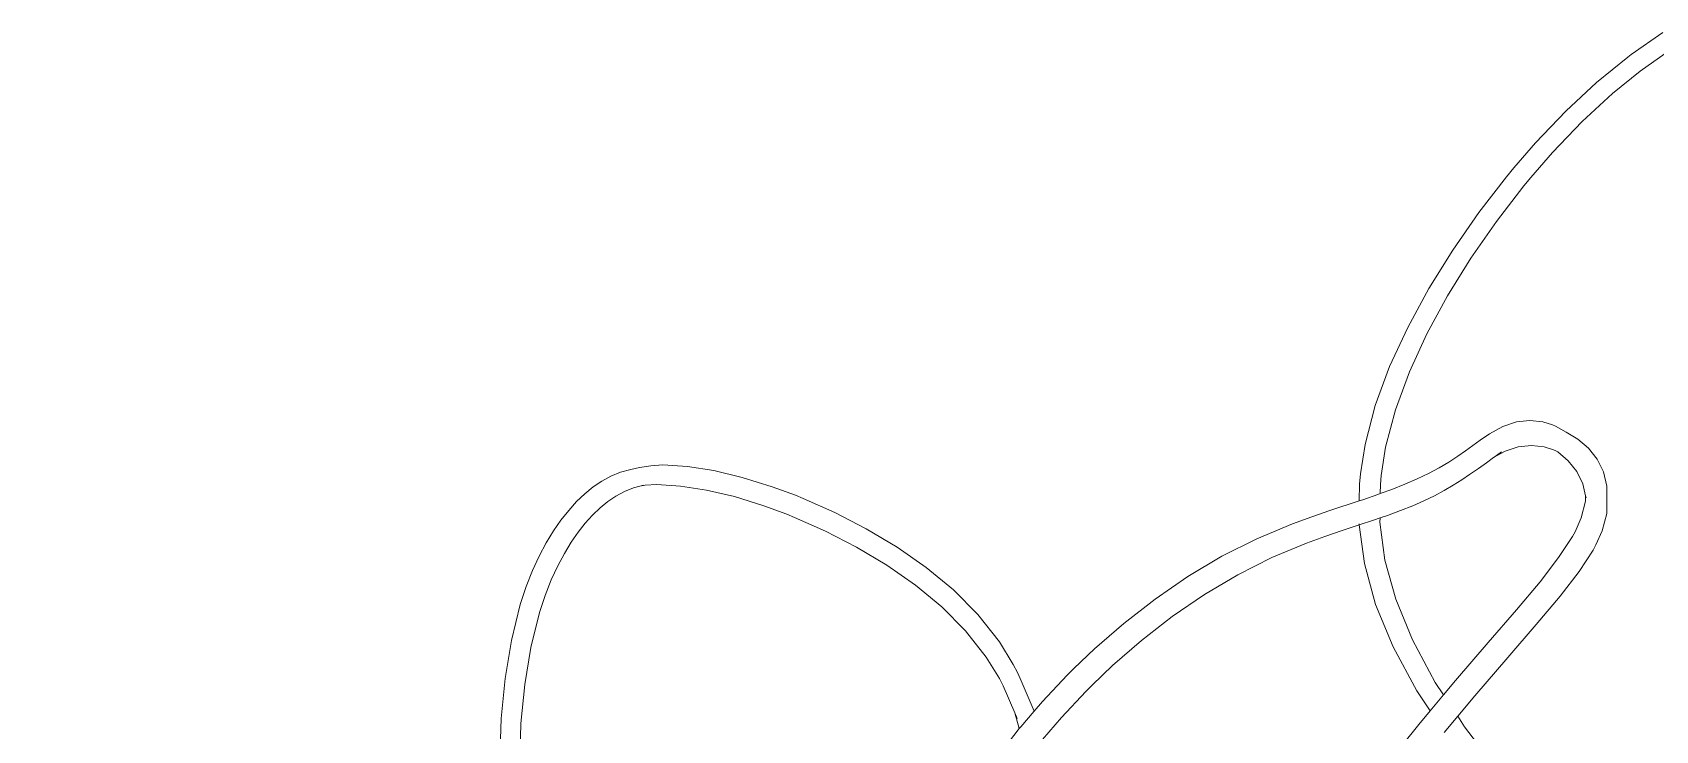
# Model space of a CAD drawing. Header units: millimetres. Extents: x 930469 to 1523124, y -120375 to 411163.
# Drawn here: x 1407635 to 1408429, y 138173 to 138515 of the extents above; entities that cross this region are included whole.
import ezdxf

# ---------------------------------------------------------------- set-up
doc = ezdxf.new("R2010")
doc.units = ezdxf.units.MM
for name, color, linetype, lineweight in [('A-NET THAY', 8, 'Continuous', 0), ('COT VACH', 8, 'Continuous', 0), ('xr', 8, 'Continuous', 0)]:
    doc.layers.add(name, color=color, linetype=linetype, lineweight=lineweight)

# ---------------------------------------------------------------- blocks, each defined once
blk = doc.blocks.new('zzz')
at = {"layer": 'xr', "ltscale": 3}
for p, q in [((1237839.1, 22515.3), (1237870, 22537)), ((1237805.3, 22487.9), (1237835.9, 22512.8)), ((1237835.9, 22512.8), (1237839.1, 22515.3)), ((1237847.8, 22499.1), (1237877.8, 22520.2)), ((1237820.9, 22477.3), (1237847.8, 22499.1)), ((1237775.1, 22459.9), (1237805.3, 22487.9)), ((1237791.2, 22449.8), (1237820.9, 22477.3)), ((1237745.6, 22429.1), (1237775.1, 22459.9)), ((1237762.2, 22419.4), (1237791.2, 22449.8)), ((1237724.1, 22404.4), (1237745.6, 22429.1)), ((1237741, 22395.1), (1237762.2, 22419.4)), ((1237717, 22395.8), (1237724.1, 22404.4)), ((1237689.9, 22360.7), (1237717, 22395.8)), ((1237707.3, 22352.1), (1237734.1, 22386.8)), ((1237734.1, 22386.8), (1237741, 22395.1)), ((1237664.4, 22324), (1237689.9, 22360.7)), ((1237682.3, 22316), (1237707.3, 22352.1)), ((1237641.1, 22286.5), (1237664.4, 22324)), ((1237659.4, 22279.2), (1237682.3, 22316)), ((1237620.4, 22248.4), (1237641.1, 22286.5)), ((1237639.1, 22241.9), (1237659.4, 22279.2)), ((1237602.7, 22210.1), (1237620.4, 22248.4)), ((1237622, 22204.7), (1237639.1, 22241.9)), ((1237588.6, 22171.8), (1237602.7, 22210.1)), ((1237608.4, 22167.7), (1237622, 22204.7)), ((1237578.6, 22133.6), (1237588.6, 22171.8)), ((1237598.7, 22131), (1237608.4, 22167.7)), ((1237700.4, 22144.2), (1237691.3, 22137.9)), ((1237713.5, 22151.4), (1237700.4, 22144.2)), ((1237726.7, 22155.8), (1237713.5, 22151.4)), ((1237739.8, 22157.2), (1237726.7, 22155.8)), ((1237752.7, 22155.8), (1237739.8, 22157.2)), ((1237762, 22152.9), (1237752.7, 22155.8)), ((1237765.1, 22151.6), (1237762, 22152.9)), ((1237775.3, 22145.8), (1237765.1, 22151.6)), ((1237786.9, 22139.1), (1237775.3, 22145.8)), ((1237574.1, 22104.9), (1237578.6, 22133.6)), ((1237594.4, 22103.5), (1237598.7, 22131)), ((1237684.2, 22132.9), (1237677, 22127.6)), ((1237691.3, 22137.9), (1237684.2, 22132.9)), ((1237715.7, 22127.2), (1237728.6, 22131.5)), ((1237728.6, 22131.5), (1237741.4, 22132.9)), ((1237741.4, 22132.9), (1237754, 22131.4)), ((1237754, 22131.4), (1237763.2, 22128.6)), ((1237763.2, 22128.6), (1237765.2, 22127.7)), ((1237797.2, 22130.3), (1237786.9, 22139.1)), ((1237805.7, 22119.5), (1237797.2, 22130.3)), ((1236879.5, 22113), (1236868.4, 22111.2)), ((1236891.5, 22113.7), (1236879.5, 22113)), ((1236915.4, 22112.2), (1236891.5, 22113.7)), ((1237660.5, 22116.5), (1237651, 22110.9)), ((1237669.4, 22122.2), (1237660.5, 22116.5)), ((1237669.5, 22122.3), (1237669.4, 22122.2)), ((1237677, 22127.6), (1237669.5, 22122.3)), ((1237697.4, 22115.9), (1237689.5, 22110.2)), ((1237704.3, 22120.9), (1237697.4, 22115.9)), ((1237704.3, 22120.9), (1237715.7, 22127.2)), ((1237704.9, 22121.3), (1237704.3, 22120.9)), ((1237712.1, 22126.4), (1237704.9, 22121.3)), ((1237767.3, 22126.5), (1237765.2, 22127.7)), ((1237765.2, 22127.7), (1237766.1, 22127.3)), ((1237777.4, 22117.8), (1237767.3, 22126.5)), ((1237785.8, 22107.2), (1237777.4, 22117.8)), ((1237811.9, 22107.1), (1237805.7, 22119.5)), ((1236831.6, 22097.9), (1236823.1, 22092.2)), ((1236840.5, 22102.7), (1236831.6, 22097.9)), ((1236849.9, 22106.5), (1236840.5, 22102.7)), ((1236860, 22109.4), (1236849.9, 22106.5)), ((1236868.4, 22111.2), (1236860, 22109.4)), ((1236941.4, 22108.2), (1236915.4, 22112.2)), ((1236969.1, 22101.6), (1236941.4, 22108.2)), ((1236998.4, 22092.4), (1236969.1, 22101.6)), ((1237573.2, 22095), (1237574.1, 22104.9)), ((1237593.6, 22094.6), (1237594.4, 22103.5)), ((1237629.5, 22100), (1237617.5, 22094.8)), ((1237640.6, 22105.4), (1237629.5, 22100)), ((1237651, 22110.9), (1237640.6, 22105.4)), ((1237665, 22093.8), (1237673.4, 22099.1)), ((1237673.4, 22099.1), (1237681, 22104.4)), ((1237689.5, 22110.2), (1237681, 22104.4)), ((1237791.8, 22095.1), (1237785.8, 22107.2)), ((1237815.1, 22093.1), (1237811.9, 22107.1)), ((1236814.9, 22085.5), (1236806.9, 22077.9)), ((1236823.1, 22092.2), (1236814.9, 22085.5)), ((1236837.5, 22077.8), (1236845.4, 22083.1)), ((1236845.4, 22083.1), (1236853.8, 22087.7)), ((1236853.8, 22087.7), (1236862.7, 22091.3)), ((1236862.7, 22091.3), (1236868.9, 22093)), ((1236868.9, 22093), (1236872.3, 22094)), ((1236874.1, 22093.9), (1236868.9, 22093)), ((1236885.4, 22094.6), (1236874.1, 22093.9)), ((1236908.8, 22093.1), (1236885.4, 22094.6)), ((1236934.2, 22089.2), (1236908.8, 22093.1)), ((1236961.5, 22082.7), (1236934.2, 22089.2)), ((1236990.3, 22073.7), (1236961.5, 22082.7)), ((1237021.1, 22084), (1236998.4, 22092.4)), ((1237028.8, 22080.9), (1237021.1, 22084)), ((1237059.7, 22067.1), (1237028.8, 22080.9)), ((1237573, 22078.6), (1237573.2, 22095)), ((1237591, 22084.7), (1237576.3, 22079.7)), ((1237593.5, 22085.7), (1237591, 22084.7)), ((1237593.5, 22085.7), (1237593.6, 22094.6)), ((1237604.7, 22089.7), (1237593.5, 22085.7)), ((1237617.5, 22094.8), (1237604.7, 22089.7)), ((1237636.3, 22078.6), (1237646.5, 22083.5)), ((1237646.5, 22083.5), (1237656.1, 22088.6)), ((1237656.1, 22088.6), (1237665, 22093.8)), ((1237794.5, 22083.5), (1237791.8, 22095.1)), ((1237794.4, 22078.4), (1237794.5, 22083.5)), ((1237794.9, 22081.6), (1237794.5, 22083.5)), ((1237815.4, 22081.4), (1237815.1, 22093.1)), ((1237815.1, 22066.1), (1237815.4, 22081.4)), ((1236799.2, 22069.3), (1236791.6, 22059.8)), ((1236806.9, 22077.9), (1236799.2, 22069.3)), ((1236815.5, 22056.8), (1236822.6, 22064.7)), ((1236822.6, 22064.7), (1236829.9, 22071.7)), ((1236829.9, 22071.7), (1236837.5, 22077.8)), ((1237012.7, 22065.4), (1236990.3, 22073.7)), ((1237020.2, 22062.4), (1237012.7, 22065.4)), ((1237090.5, 22051.3), (1237059.7, 22067.1)), ((1237544.2, 22069), (1237526.6, 22063)), ((1237544.2, 22069), (1237573, 22078.6)), ((1237576.3, 22079.7), (1237573, 22078.6)), ((1237600.7, 22064.4), (1237613.4, 22069.1)), ((1237613.4, 22069.1), (1237625.3, 22073.8)), ((1237625.3, 22073.8), (1237636.3, 22078.6)), ((1237790.1, 22061.9), (1237794.4, 22078.4)), ((1237810.7, 22049.2), (1237815.1, 22066.1)), ((1236784.3, 22049.2), (1236777.2, 22037.5)), ((1236791.6, 22059.8), (1236784.3, 22049.2)), ((1236808.5, 22048), (1236815.5, 22056.8)), ((1237050.6, 22048.8), (1237020.2, 22062.4)), ((1237081, 22033.2), (1237050.6, 22048.8)), ((1237120.6, 22033.4), (1237090.5, 22051.3)), ((1237507.7, 22056.2), (1237472.8, 22041.5)), ((1237526.6, 22063), (1237507.7, 22056.2)), ((1237539.3, 22043.7), (1237556.3, 22049.5)), ((1237556.3, 22049.5), (1237573, 22055.1)), ((1237573, 22055.1), (1237572.9, 22056.2)), ((1237573, 22055.1), (1237586.9, 22059.7)), ((1237578, 22017.3), (1237573, 22055.1)), ((1237586.9, 22059.7), (1237593.3, 22061.9)), ((1237593.2, 22057.8), (1237593.3, 22061.9)), ((1237598.1, 22020.5), (1237593.2, 22057.8)), ((1237593.3, 22061.9), (1237600.7, 22064.4)), ((1237784.1, 22048.3), (1237790.1, 22061.9)), ((1237804.5, 22035.4), (1237810.7, 22049.2)), ((1236777.2, 22037.5), (1236770.4, 22024.6)), ((1236795, 22027.1), (1236801.7, 22038.1)), ((1236801.7, 22038.1), (1236808.5, 22048)), ((1237110.5, 22015.6), (1237081, 22033.2)), ((1237149.2, 22013.5), (1237120.6, 22033.4)), ((1237472.8, 22041.5), (1237438.6, 22024.3)), ((1237487.4, 22023), (1237521.3, 22037.3)), ((1237521.3, 22037.3), (1237539.3, 22043.7)), ((1237768.1, 22023), (1237781.5, 22043.6)), ((1237781.5, 22043.6), (1237784.1, 22048.3)), ((1237801.8, 22030.4), (1237804.5, 22035.4)), ((1236770.4, 22024.6), (1236763.8, 22010.3)), ((1236788.5, 22014.9), (1236795, 22027.1)), ((1237438.6, 22024.3), (1237405.2, 22004.5)), ((1237454, 22006.2), (1237487.4, 22023)), ((1237588.9, 21977.2), (1237578, 22017.3)), ((1237608.6, 21982.2), (1237598.1, 22020.5)), ((1237749.9, 21999.4), (1237768.1, 22023)), ((1237788.2, 22009.4), (1237801.8, 22030.4)), ((1236763.8, 22010.3), (1236757.6, 21994.6)), ((1236776.2, 21986.1), (1236782.2, 22001.2)), ((1236782.2, 22001.2), (1236788.5, 22014.9)), ((1237138.5, 21996.2), (1237110.5, 22015.6)), ((1237175.8, 21991.6), (1237149.2, 22013.5)), ((1237405.2, 22004.5), (1237373.1, 21982.5)), ((1237421.4, 21986.9), (1237454, 22006.2)), ((1237769.6, 21985.3), (1237788.2, 22009.4)), ((1236757.6, 21994.6), (1236751.8, 21977)), ((1236770.7, 21969.3), (1236776.2, 21986.1)), ((1237164.3, 21974.9), (1237138.5, 21996.2)), ((1237199.8, 21967.3), (1237175.8, 21991.6)), ((1237390, 21965.3), (1237421.4, 21986.9)), ((1237726.9, 21971.9), (1237749.9, 21999.4)), ((1237746.2, 21957.5), (1237769.6, 21985.3)), ((1236751.8, 21977), (1236743.1, 21941.9)), ((1237187.5, 21951.4), (1237164.3, 21974.9)), ((1237373.1, 21982.5), (1237342.5, 21958.7)), ((1237606, 21935.7), (1237588.9, 21977.2)), ((1237625, 21942.4), (1237608.6, 21982.2)), ((1237699.2, 21939.9), (1237726.9, 21971.9)), ((1236762.3, 21935.1), (1236770.7, 21969.3)), ((1237220.8, 21940.5), (1237199.8, 21967.3)), ((1237342.5, 21958.7), (1237313.7, 21933.7)), ((1237359.9, 21942), (1237390, 21965.3)), ((1237718.3, 21925.2), (1237746.2, 21957.5)), ((1236743.1, 21941.9), (1236736.9, 21904.6)), ((1237207.7, 21925.7), (1237187.5, 21951.4)), ((1237234.3, 21918.5), (1237220.8, 21940.5)), ((1237331.6, 21917.3), (1237359.9, 21942)), ((1237647.4, 21900.9), (1237625, 21942.4)), ((1237667.1, 21902.6), (1237699.2, 21939.9)), ((1236756.2, 21898.8), (1236762.3, 21935.1)), ((1237220.7, 21904.6), (1237207.7, 21925.7)), ((1237313.7, 21933.7), (1237293.6, 21914.4)), ((1237629.3, 21892.6), (1237606, 21935.7)), ((1237686.2, 21887.8), (1237718.3, 21925.2)), ((1237238.5, 21910.5), (1237234.3, 21918.5)), ((1237241.1, 21904.6), (1237238.5, 21910.5)), ((1237287.1, 21907.9), (1237262.9, 21882.3)), ((1237293.6, 21914.4), (1237287.1, 21907.9)), ((1237311.6, 21898.3), (1237331.6, 21917.3)), ((1236736.9, 21904.6), (1236733.1, 21865.5)), ((1236752.5, 21860.6), (1236756.2, 21898.8)), ((1237224.4, 21897.4), (1237220.7, 21904.6)), ((1237235.7, 21871.1), (1237224.4, 21897.4)), ((1237252.7, 21877.4), (1237241.1, 21904.6)), ((1237281.4, 21866.6), (1237305.3, 21891.9)), ((1237305.3, 21891.9), (1237311.6, 21898.3)), ((1237642.3, 21872.9), (1237629.3, 21892.6)), ((1237655.5, 21888.7), (1237647.4, 21900.9)), ((1237655.5, 21888.7), (1237667.1, 21902.6)), ((1237254.7, 21872.7), (1237252.7, 21877.4)), ((1237262.9, 21882.3), (1237254.7, 21872.7)), ((1237642.3, 21872.9), (1237655.5, 21888.7)), ((1237669.3, 21867.7), (1237686.2, 21887.8)), ((1236733.1, 21865.5), (1236731.9, 21824.8)), ((1236751.3, 21820.7), (1236752.5, 21860.6)), ((1237240.2, 21855.7), (1237235.7, 21871.1)), ((1237238, 21865.7), (1237235.7, 21871.1)), ((1237254.7, 21872.7), (1237241.6, 21857.4)), ((1237263, 21845), (1237281.4, 21866.6)), ((1237593.9, 21813.5), (1237631.2, 21859.7)), ((1237631.2, 21859.7), (1237642.3, 21872.9)), ((1237656.1, 21851.9), (1237669.3, 21867.7)), ((1237676.1, 21857.4), (1237669.3, 21867.7)), ((1237240.2, 21855.7), (1237223.4, 21833.8)), ((1237241.6, 21857.4), (1237240.2, 21855.7)), ((1237708.3, 21815.4), (1237676.1, 21857.4))]:
    blk.add_line(p, q, dxfattribs=at)
blk = doc.blocks.new('frefegthmm')
at = {"layer": 'A-NET THAY', "ltscale": 3}
blk.add_circle((1591960.11, 518898.48), 2000, dxfattribs=at)
at = {"layer": 'A-NET THAY', "xscale": 0.5, "yscale": 0.5, "zscale": 0.5, "rotation": 90}
blk.add_blockref('zzz', (1600967.07, -98280.98), dxfattribs=at)

msp = doc.modelspace()

# ---------------------------------------------------------------- block references
at = {"layer": 'COT VACH', "rotation": 269.9999999999985}
msp.add_blockref('frefegthmm', (887778.35, 1728213.12), dxfattribs=at)

doc.saveas('drawing.dxf')
